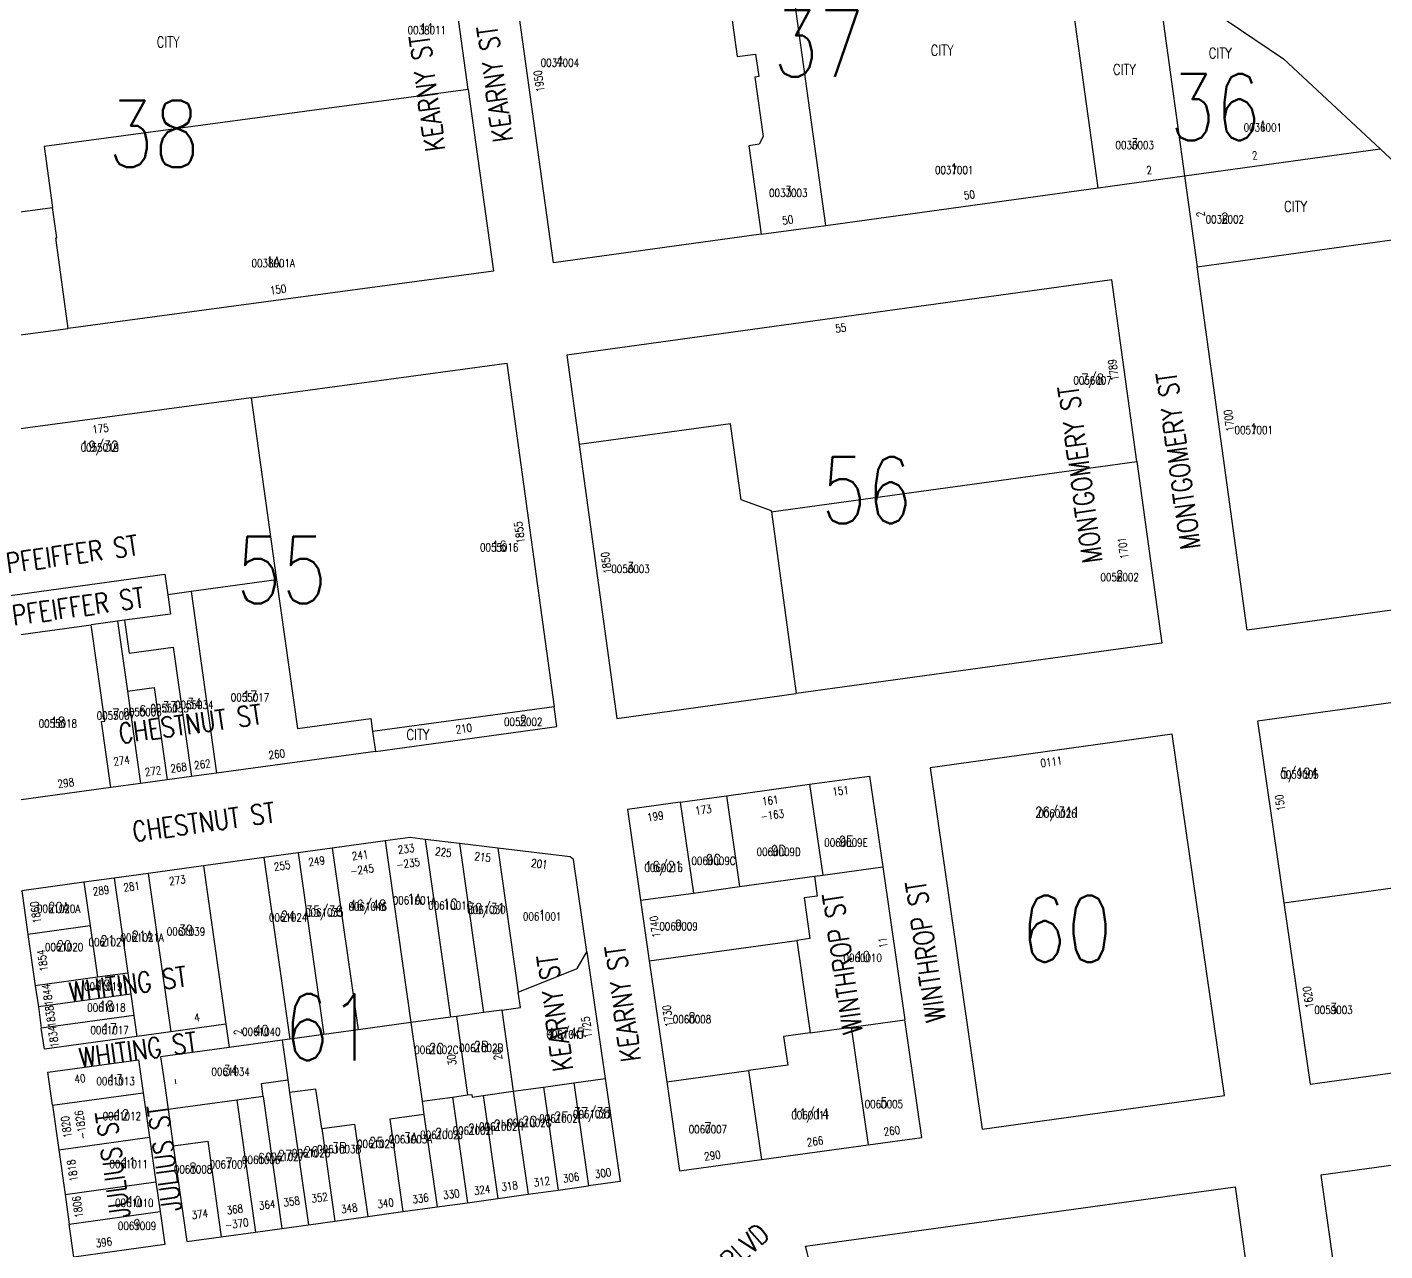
# Model space of a CAD drawing. Header units: feet. Extents: x 6006313 to 6012512, y 2119126 to 2122695.
# Drawn here: x 6010402 to 6011421, y 2120670 to 2121588 of the extents above; entities that cross this region are included whole.
import ezdxf
from ezdxf.enums import TextEntityAlignment as Align

# ---------------------------------------------------------------- set-up
doc = ezdxf.new("R2010")
doc.units = ezdxf.units.FT
doc.header["$LTSCALE"] = 100
doc.header["$MEASUREMENT"] = 0
for name, color, linetype in [('ADDRESS', 1, 'CONTINUOUS'), ('BLKLOT', 2, 'CONTINUOUS'), ('BLOCK_NUMBERS', 3, 'CONTINUOUS'), ('LOT_LINES', 4, 'CONTINUOUS'), ('LOT_NUMBERS', 7, 'CONTINUOUS'), ('ROW', 6, 'CONTINUOUS'), ('ST_NAME_IN_BLK', 7, 'CONTINUOUS'), ('ST_NAME_IN_ST', 6, 'CONTINUOUS')]:
    doc.layers.add(name, color=color, linetype=linetype)
doc.styles.add('ADDTXT', font='ROMANS.shx', dxfattribs={"width": 0.8, "height": 6})
doc.styles.add('BLKLOT', font='ROMANS.shx', dxfattribs={"width": 0.8, "height": 6})
doc.styles.add('BLOCK_NO', font='ROMANS.SHX', dxfattribs={"width": 0.8, "height": 50})
doc.styles.add('LOT_NO', font='ROMANS.shx', dxfattribs={"width": 0.8, "height": 8})
doc.styles.add('SI', font='ROMANS.shx', dxfattribs={"width": 0.8, "height": 15})

msp = doc.modelspace()

# ---------------------------------------------------------------- linework, layer by layer
at = {"layer": 'LOT_LINES'}
for points in [[(6011001.5, 2121439.3), (6010963.7, 2121711.6)], [(6010915.6, 2121705), (6010935, 2121565.9), (6010948.8, 2121567.8), (6010951.2, 2121550.9), (6010948.2, 2121550.5), (6010954.4, 2121505.9), (6010951.4, 2121500.1), (6010943.8, 2121499), (6010953, 2121432.6)], [(6011205.8, 2121467.5), (6011176.5, 2121678.4)], [(6011249.5, 2121628.7), (6011270.5, 2121476.4)], [(6010733.3, 2121541.1), (6010415.3, 2121498.4), (6010421.6, 2121452.8)], [(6011270.5, 2121476.4), (6011417.1, 2121496.6)], [(6010329.8, 2121440.5), (6010421.6, 2121452.8)], [(6010433.3, 2121362.1), (6010423.9, 2121429.9), (6010424.8, 2121430), (6010421.6, 2121452.8)], [(6011279.9, 2121408.3), (6011482, 2121436.2)], [(6010570.4, 2121310.1), (6010589.6, 2121173.5)], [(6010960.7, 2121224.4), (6010960.6, 2121225.2), (6010937.9, 2121233.4), (6010930, 2121290.6), (6010816.5, 2121275)], [(6010960.7, 2121224.4), (6010962.3, 2121224.7), (6011234.7, 2121262.2)], [(6010960.7, 2121224.4), (6010979.1, 2121088.2)], [(6010589.6, 2121173.5), (6010525.4, 2121164.7)], [(6010589.6, 2121173.5), (6010605.3, 2121062.1), (6010660.2, 2121069.6), (6010661.6, 2121059.7)], [(6010525.4, 2121164.7), (6010507.9, 2121162.3)], [(6010525.4, 2121164.7), (6010544.6, 2121028.5)], [(6010465.2, 2121017.7), (6010458.2, 2121067.2), (6010460.7, 2121067.5), (6010450.5, 2121139.8)], [(6010470.3, 2121142.5), (6010477.7, 2121090)], [(6010475.6, 2121143.3), (6010479.1, 2121118.6), (6010512.1, 2121123.1), (6010525.8, 2121026)], [(6010477.7, 2121090), (6010497.7, 2121092.8), (6010507.4, 2121023.5)], [(6010477.7, 2121090), (6010487.4, 2121020.7)], [(6010797.8, 2121078.3), (6010661.6, 2121059.7)], [(6010661.6, 2121059.7), (6010663.7, 2121044.9)], [(6010989.3, 2121020.2), (6010999.1, 2120952.1)], [(6010892.2, 2121006.8), (6010902.1, 2120938.7)], [(6010926.9, 2121011.6), (6010936.7, 2120943.5)], [(6010670.9, 2120977.7), (6010690.3, 2120841.6)], [(6010701.1, 2120978.9), (6010720.1, 2120845.7)], [(6010726.8, 2120975.8), (6010744.8, 2120849)], [(6010580.1, 2120965.3), (6010599.5, 2120829.1)], [(6010605.7, 2120968.8), (6010625.1, 2120832.7)], [(6010631.3, 2120972.3), (6010650.7, 2120836.2)], [(6010755.4, 2120972.4), (6010770.8, 2120864.4)], [(6010493.3, 2120953.4), (6010510.3, 2120834.6)], [(6010534.7, 2120959.1), (6010551.6, 2120840.3)], [(6010999.1, 2120952.1), (6011044.1, 2120958.3)], [(6010445, 2120946.8), (6010449.7, 2120914.1)], [(6010467.8, 2120949.9), (6010478, 2120878.6)], [(6010902.1, 2120938.7), (6010936.7, 2120943.5)], [(6010936.7, 2120943.5), (6010992.9, 2120951.3)], [(6010992.9, 2120951.3), (6010995, 2120936.4), (6010985.1, 2120935.1), (6010989.5, 2120904.5), (6010979.6, 2120903.2)], [(6010992.9, 2120951.3), (6010999.1, 2120952.1)], [(6011344.9, 2120931.4), (6011481.1, 2120950.2), (6011500.8, 2120814.1)], [(6010862.4, 2120933.3), (6010902.1, 2120938.7)], [(6010449.7, 2120914.1), (6010403.1, 2120907.7)], [(6010449.7, 2120914.1), (6010455.2, 2120875.5)], [(6010869, 2120887.9), (6010979.6, 2120903.2)], [(6010979.6, 2120903.2), (6010989.6, 2120833.9)], [(6010770.8, 2120864.4), (6010814.9, 2120882.1), (6010822.2, 2120894.5)], [(6010455.2, 2120875.5), (6010408.6, 2120869.1)], [(6010478, 2120878.6), (6010455.2, 2120875.5)], [(6010478, 2120878.6), (6010480.2, 2120862.8)], [(6010480.2, 2120862.8), (6010410.9, 2120853.3)], [(6010480.2, 2120862.8), (6010482.5, 2120846.9)], [(6010758.4, 2120850.9), (6010772.4, 2120852.8), (6010770.8, 2120864.4)], [(6010758.4, 2120850.9), (6010744.8, 2120849)], [(6010758.4, 2120850.9), (6010767.1, 2120790)], [(6010482.5, 2120846.9), (6010413.1, 2120837.4)], [(6010482.5, 2120846.9), (6010484.8, 2120831.1)], [(6010690.3, 2120841.6), (6010650.7, 2120836.2)], [(6010720.1, 2120845.7), (6010690.3, 2120841.6)], [(6010690.3, 2120841.6), (6010698.7, 2120782.5)], [(6010724.4, 2120846.2), (6010720.1, 2120845.7)], [(6010744.8, 2120849), (6010724.4, 2120846.2)], [(6010724.4, 2120846.2), (6010732.8, 2120787.3)], [(6011020.4, 2120838.2), (6011060.6, 2120843.7)], [(6010625.1, 2120832.7), (6010599.5, 2120829.1)], [(6010650.7, 2120836.2), (6010625.1, 2120832.7)], [(6010989.6, 2120833.9), (6010969.8, 2120831.2), (6010972.9, 2120809.7), (6010943.5, 2120805.7)], [(6010989.6, 2120833.9), (6011020.4, 2120838.2)], [(6011020.4, 2120838.2), (6011033.2, 2120749.9)], [(6010593.7, 2120828.4), (6010554.1, 2120822.9)], [(6010599.5, 2120829.1), (6010593.7, 2120828.4)], [(6010593.7, 2120828.4), (6010598, 2120798.6)], [(6010812.5, 2120796.3), (6010835.9, 2120799.5)], [(6010882.1, 2120797.2), (6010943.5, 2120805.7)], [(6010943.5, 2120805.7), (6010953.2, 2120738.9)], [(6010579.6, 2120786), (6010578.2, 2120795.9), (6010598, 2120798.6)], [(6010598, 2120798.6), (6010599.3, 2120789)], [(6010623.4, 2120762), (6010619.1, 2120791.7), (6010599.3, 2120789)], [(6010744.4, 2120786.8), (6010767.1, 2120790)], [(6010767.1, 2120790), (6010789.8, 2120793.1)], [(6010767.1, 2120790), (6010778.1, 2120712.8)], [(6010789.8, 2120793.1), (6010812.5, 2120796.3)], [(6010789.8, 2120793.1), (6010800.8, 2120715.9)], [(6010812.5, 2120796.3), (6010823.5, 2120719.1)], [(6010421.4, 2120779.5), (6010489.5, 2120788.9)], [(6010559.7, 2120783.3), (6010508.2, 2120776.3)], [(6010579.6, 2120786), (6010559.7, 2120783.3)], [(6010559.7, 2120783.3), (6010573.8, 2120684.5)], [(6010579.6, 2120786), (6010593.6, 2120687.2)], [(6010599.3, 2120789), (6010613.4, 2120690)], [(6010698.7, 2120782.5), (6010721.4, 2120785.7)], [(6010698.7, 2120782.5), (6010700.1, 2120772.6)], [(6010721.4, 2120785.7), (6010732.8, 2120787.3)], [(6010721.4, 2120785.7), (6010732.7, 2120706.5)], [(6010732.8, 2120787.3), (6010735.9, 2120787.7), (6010736.2, 2120785.7), (6010744.4, 2120786.8)], [(6010744.4, 2120786.8), (6010755.4, 2120709.6)], [(6010700.1, 2120772.6), (6010674.4, 2120769.1), (6010684.3, 2120699.8)], [(6010700.1, 2120772.6), (6010710, 2120703.3)], [(6010623.4, 2120762), (6010648.1, 2120765.4), (6010658, 2120696.1)], [(6010623.4, 2120762), (6010633.2, 2120692.7)], [(6010426.2, 2120746.1), (6010494.3, 2120755.5)], [(6010512.1, 2120749.1), (6010537.9, 2120752.6), (6010548.1, 2120680.9)], [(6010430.9, 2120712.7), (6010499, 2120722.1)], [(6010434.1, 2120690.4), (6010502.2, 2120699.8)]]:
    msp.add_lwpolyline(points, dxfattribs=at)
at = {"layer": 'ROW'}
for points in [[(6010953, 2121432.6), (6010797.2, 2121411.1), (6010759.4, 2121683.5), (6010915.6, 2121705)], [(6010733.3, 2121541.1), (6010714.4, 2121677.3), (6010284.3, 2121617.9)], [(6011249.5, 2121628.7), (6011344.6, 2121564.1), (6011417.1, 2121496.6)], [(6010733.3, 2121541.1), (6010752.2, 2121404.9), (6010433.3, 2121362.1)], [(6011482, 2121436.2), (6011417.1, 2121496.6)], [(6011205.8, 2121467.5), (6011270.5, 2121476.4)], [(6011270.5, 2121476.4), (6011279.9, 2121408.3)], [(6011001.5, 2121439.3), (6011205.8, 2121467.5)], [(6010329.8, 2121440.5), (6010342.5, 2121349.9), (6010433.3, 2121362.1)], [(6010953, 2121432.6), (6011001.5, 2121439.3)], [(6011482, 2121436.2), (6011723.3, 2121211.5), (6011726.1, 2121192.2), (6011317.5, 2121135.9), (6011279.9, 2121408.3)], [(6011234.7, 2121262.2), (6011215.9, 2121398.4), (6010807.3, 2121342.1), (6010816.5, 2121275)], [(6010570.4, 2121310.1), (6010762.3, 2121335.9), (6010797.8, 2121078.3)], [(6010570.4, 2121310.1), (6010352.4, 2121280.8), (6010369.5, 2121159), (6010505.7, 2121177.7), (6010507.9, 2121162.3)], [(6010816.5, 2121275), (6010844.8, 2121069.6), (6010979.1, 2121088.2)], [(6011234.7, 2121262.2), (6011253.5, 2121126), (6010979.1, 2121088.2)], [(6010507.9, 2121162.3), (6010509.9, 2121147.9), (6010475.6, 2121143.3)], [(6010465.2, 2121017.7), (6010390.8, 2121007.5), (6010373.7, 2121129.3), (6010450.5, 2121139.8)], [(6010470.3, 2121142.5), (6010450.5, 2121139.8)], [(6010475.6, 2121143.3), (6010470.3, 2121142.5)], [(6011500.8, 2120814.1), (6011773.2, 2120851.7), (6011733.9, 2121123.9), (6011325.2, 2121067.5), (6011344.9, 2120931.4)], [(6010663.7, 2121044.9), (6010799.8, 2121063.5), (6010797.8, 2121078.3)], [(6010663.7, 2121044.9), (6010544.6, 2121028.5)], [(6010507.4, 2121023.5), (6010487.4, 2121020.7)], [(6010525.8, 2121026), (6010507.4, 2121023.5)], [(6010544.6, 2121028.5), (6010525.8, 2121026)], [(6010989.3, 2121020.2), (6011034.2, 2121026.4), (6011044.1, 2120958.3)], [(6010487.4, 2121020.7), (6010465.2, 2121017.7)], [(6010926.9, 2121011.6), (6010989.3, 2121020.2)], [(6010892.2, 2121006.8), (6010852.6, 2121001.3), (6010862.4, 2120933.3)], [(6010892.2, 2121006.8), (6010926.9, 2121011.6)], [(6010670.9, 2120977.7), (6010631.3, 2120972.3)], [(6010701.1, 2120978.9), (6010689.7, 2120980.3), (6010670.9, 2120977.7)], [(6010726.8, 2120975.8), (6010701.1, 2120978.9)], [(6010755.4, 2120972.4), (6010726.8, 2120975.8)], [(6010580.1, 2120965.3), (6010534.7, 2120959.1)], [(6010605.7, 2120968.8), (6010580.1, 2120965.3)], [(6010631.3, 2120972.3), (6010605.7, 2120968.8)], [(6010822.2, 2120894.5), (6010812.1, 2120963.7), (6010809.7, 2120965.9), (6010755.4, 2120972.4)], [(6010493.3, 2120953.4), (6010467.8, 2120949.9)], [(6010534.7, 2120959.1), (6010493.3, 2120953.4)], [(6011044.1, 2120958.3), (6011060.6, 2120843.7)], [(6010445, 2120946.8), (6010398.5, 2120940.4), (6010403.1, 2120907.7)], [(6010467.8, 2120949.9), (6010445, 2120946.8)], [(6010862.4, 2120933.3), (6010869, 2120887.9)], [(6011344.9, 2120931.4), (6011364.6, 2120795.4), (6011500.8, 2120814.1)], [(6010403.1, 2120907.7), (6010408.6, 2120869.1)], [(6010822.2, 2120894.5), (6010835.9, 2120799.5)], [(6010869, 2120887.9), (6010882.1, 2120797.2)], [(6010408.6, 2120869.1), (6010410.9, 2120853.3)], [(6010410.9, 2120853.3), (6010413.1, 2120837.4)], [(6010551.6, 2120840.3), (6010510.3, 2120834.6)], [(6010551.6, 2120840.3), (6010554.1, 2120822.9)], [(6011033.2, 2120749.9), (6011073.4, 2120755.4), (6011060.6, 2120843.7)], [(6010484.8, 2120831.1), (6010415.4, 2120821.6), (6010413.1, 2120837.4)], [(6010510.3, 2120834.6), (6010484.8, 2120831.1)], [(6010554.1, 2120822.9), (6010502.6, 2120815.9), (6010505.4, 2120796.1), (6010508.2, 2120776.3)], [(6010421.4, 2120779.5), (6010417.9, 2120804.3), (6010486, 2120813.6), (6010489.5, 2120788.9)], [(6010835.9, 2120799.5), (6010847.1, 2120722.3), (6010823.5, 2120719.1)], [(6010882.1, 2120797.2), (6010891.8, 2120730.4), (6010953.2, 2120738.9)], [(6010421.4, 2120779.5), (6010426.2, 2120746.1)], [(6010489.5, 2120788.9), (6010494.3, 2120755.5)], [(6010508.2, 2120776.3), (6010512.1, 2120749.1)], [(6010494.3, 2120755.5), (6010499, 2120722.1)], [(6010512.1, 2120749.1), (6010522.3, 2120677.4), (6010548.1, 2120680.9)], [(6010953.2, 2120738.9), (6011033.2, 2120749.9)], [(6010426.2, 2120746.1), (6010430.9, 2120712.7)], [(6010499, 2120722.1), (6010502.2, 2120699.8)], [(6010800.8, 2120715.9), (6010823.5, 2120719.1)], [(6010430.9, 2120712.7), (6010434.1, 2120690.4)], [(6010732.7, 2120706.5), (6010755.4, 2120709.6)], [(6010755.4, 2120709.6), (6010778.1, 2120712.8)], [(6010778.1, 2120712.8), (6010800.8, 2120715.9)], [(6010502.2, 2120699.8), (6010505.7, 2120675.1), (6010437.6, 2120665.6), (6010434.1, 2120690.4)], [(6010658, 2120696.1), (6010684.3, 2120699.8)], [(6010684.3, 2120699.8), (6010710, 2120703.3)], [(6010710, 2120703.3), (6010732.7, 2120706.5)], [(6010593.6, 2120687.2), (6010613.4, 2120690)], [(6010613.4, 2120690), (6010633.2, 2120692.7)], [(6010633.2, 2120692.7), (6010658, 2120696.1)], [(6010548.1, 2120680.9), (6010573.8, 2120684.5)], [(6010573.8, 2120684.5), (6010593.6, 2120687.2)]]:
    msp.add_lwpolyline(points, dxfattribs=at)
for points in [[(6011261.2, 2121057.7), (6011079.6, 2121032.6), (6011118.8, 2120761.7), (6011300.4, 2120786.8)], [(6011781.3, 2120783.4), (6011372.7, 2120727.1), (6011410.9, 2120454.7), (6011819.5, 2120511.1)]]:
    msp.add_lwpolyline(points, close=True, dxfattribs=at)
msp.add_lwpolyline([(6011210.5, 2120427.3), (6011116.9, 2120414.4, 0.997033), (6010974.7, 2120394.8), (6010938.5, 2120389.8), (6010915.9, 2120555, 0.074666), (6010961.8, 2120585.3, 0.049848), (6010973.1, 2120597.4, 0.24629), (6010986.1, 2120674), (6011308.5, 2120718.5), (6011338, 2120508)], format="xyb", dxfattribs=at)

# ---------------------------------------------------------------- texts
at = {"layer": 'ADDRESS', "style": 'ADDTXT', "width": 0.8}
for s, rotation, p in [('1950', 97.9111, (6010789.3, 2121547.8)), ('2', 7.8544, (6011323.6, 2121488.8)), ('2', 7.8544, (6011244.4, 2121477.8)), ('50', 7.8544, (6011109.5, 2121459.2)), ('50', 7.8544, (6010973.3, 2121440.4)), ('2', 97.853, (6011285.5, 2121448.1)), ('150', 7.6457, (6010591.1, 2121388.3)), ('55', 7.8544, (6011013.1, 2121359.4)), ('1789', 97.853, (6011220.1, 2121331.3)), ('1700', 97.853, (6011306.9, 2121293.3)), ('175', 7.6457, (6010457.9, 2121283.9)), ('1855', 97.853, (6010774.7, 2121209.5)), ('1701', 97.853, (6011227.4, 2121197.8)), ('1850', 97.853, (6010839.8, 2121186.7)), ('210', 7.796, (6010730.4, 2121059)), ('260', 7.796, (6010590.1, 2121039.8)), ('274', 7.796, (6010473.7, 2121035)), ('272', 7.796, (6010497.3, 2121027.1)), ('268', 7.796, (6010516.5, 2121029.7)), ('262', 7.796, (6010534.3, 2121032.2)), ('0111', 7.8544, (6011171, 2121034.1)), ('298', 7.796, (6010431.9, 2121018.2)), ('151', 7.8544, (6011012.9, 2121012.3)), ('173', 7.8544, (6010910, 2120998.1)), ('161', 7.8544, (6010960.2, 2121005.1)), ('150', 98.2308, (6011345.1, 2121006.8)), ('199', 7.8544, (6010874, 2120993.2)), ('-163', 7.8544, (6010961.7, 2120994.2)), ('233', 7.796, (6010687.1, 2120968.8)), ('225', 353.1582, (6010714.3, 2120966.3)), ('255', 7.796, (6010594.1, 2120956.1)), ('249', 7.796, (6010620, 2120959.6)), ('241', 7.796, (6010652.6, 2120964.1)), ('-235', 7.796, (6010688.6, 2120957.9)), ('215', 353.1582, (6010743.8, 2120962.7)), ('201', 353.1582, (6010786.3, 2120957.6)), ('-245', 7.796, (6010654.1, 2120953.2)), ('289', 7.796, (6010458.3, 2120937.5)), ('281', 7.796, (6010481.3, 2120940.6)), ('273', 7.796, (6010515.5, 2120945.3)), ('1860', 98.1051, (6010411.8, 2120924.6)), ('1740', 98.2308, (6010876.4, 2120913.8)), ('11', 98.2308, (6011047.2, 2120901.9)), ('1854', 98.1051, (6010417, 2120888.5)), ('1844', 98.1051, (6010420.7, 2120862.8)), ('1620', 98.2308, (6011366.2, 2120861)), ('1838', 98.1051, (6010423, 2120846.5)), ('1730', 98.2308, (6010886, 2120846.9)), ('4', 7.796, (6010530.3, 2120842.4)), ('1725', 98.2308, (6010825.2, 2120838.4)), ('1834', 98.1051, (6010425.1, 2120831.3)), ('2', 98.1051, (6010563.5, 2120834.9)), ('20', 98.2308, (6010758.1, 2120818)), ('30', 98.2308, (6010723.9, 2120814)), ('40', 7.796, (6010442.5, 2120796.5)), ('-', 98.1051, (6010516.3, 2120797.7)), ('1820', 98.1051, (6010434.8, 2120763.7)), ('-1826', 98.1051, (6010445.6, 2120765.3)), ('260', 7.8544, (6011051.4, 2120757.4)), ('266', 7.8544, (6010993.8, 2120749.5)), ('1818', 98.1051, (6010439.4, 2120731)), ('290', 7.8544, (6010916.8, 2120738.9)), ('306', 7.8792, (6010810.8, 2120722.3)), ('300', 7.8792, (6010834.8, 2120725.7)), ('324', 7.8792, (6010744.1, 2120713.1)), ('318', 7.8792, (6010764.7, 2120716)), ('312', 7.8792, (6010788.9, 2120719.3)), ('1806', 98.1051, (6010443.3, 2120703.7)), ('364', 7.8792, (6010582.8, 2120701.9)), ('358', 7.8792, (6010601.2, 2120704.4)), ('352', 7.8792, (6010622.2, 2120707.3)), ('340', 7.8792, (6010671.7, 2120703.1)), ('336', 7.8792, (6010697.9, 2120706.7)), ('330', 7.8792, (6010721, 2120709.9)), ('374', 7.8792, (6010532.4, 2120694.9)), ('368', 7.8792, (6010558.6, 2120698.5)), ('348', 7.8792, (6010644.4, 2120699.3)), ('-370', 7.8792, (6010560.1, 2120687.7)), ('396', 7.8792, (6010460.4, 2120673.8))]:
    msp.add_text(s, height=6, rotation=rotation, dxfattribs=at).set_placement(p, align=Align.CENTER)
at = {"layer": 'BLKLOT', "style": 'BLKLOT', "width": 0.8}
for s, p in [('0038011', (6010702.2, 2121582.7)), ('0037004', (6010802, 2121558.3)), ('0036001', (6011329.2, 2121509.7)), ('0036003', (6011233.1, 2121496.5)), ('0037001', (6011097.7, 2121477.8)), ('0037003', (6010973.3, 2121460.6)), ('0036002', (6011300.7, 2121440.8)), ('0038001A', (6010587, 2121407.9)), ('0056007', (6011201.5, 2121320.1)), ('0057001', (6011322.4, 2121282.8)), ('0055019', (6010457, 2121269.7)), ('0055016', (6010756.5, 2121194.8)), ('0056003', (6010855, 2121178.7)), ('0056002', (6011221.8, 2121172.5)), ('0055017', (6010569.6, 2121082.4)), ('0055007', (6010469, 2121068.7)), ('0055006', (6010489, 2121071.4)), ('0055033', (6010509.3, 2121074.2)), ('0055034', (6010527.8, 2121076.7)), ('0055018', (6010425.5, 2121062.7)), ('0055002', (6010774.5, 2121064)), ('0059005', (6011356.7, 2121024.6)), ('0060026', (6011175.2, 2120995.3)), ('0060009E', (6011016.6, 2120973.5)), ('0060009C', (6010917.2, 2120959.8)), ('0060009D', (6010966.1, 2120966.5)), ('0060016', (6010879.8, 2120954.6)), ('0061001A', (6010692.9, 2120930.2)), ('0061001C', (6010719.8, 2120926.3)), ('0061020A', (6010426.1, 2120923.9)), ('0061024', (6010598.2, 2120917.3)), ('0061035', (6010625.3, 2120921)), ('0061046', (6010657.9, 2120925.5)), ('0061030', (6010746.9, 2120923.1)), ('0061001', (6010788.7, 2120918.1)), ('0061039', (6010521.6, 2120906.8)), ('0060009', (6010891, 2120910.7)), ('0061021', (6010462.9, 2120898.8)), ('0061021A', (6010488.7, 2120902.3)), ('0061020', (6010430.2, 2120895.2)), ('0060010', (6011029.1, 2120887.1)), ('0061019', (6010459.6, 2120865.7)), ('0061018', (6010461.9, 2120849.8)), ('0059003', (6011382.2, 2120848)), ('0060008', (6010901.1, 2120841)), ('0061017', (6010464.3, 2120832.9)), ('0061040', (6010578.1, 2120831.7)), ('0061041', (6010806.3, 2120829.7)), ('0061002C', (6010709.4, 2120818.1)), ('0061002B', (6010743, 2120819.5)), ('0061013', (6010468.8, 2120794.6)), ('0061034', (6010555.1, 2120801.7)), ('0060005', (6011045, 2120777.4)), ('0061012', (6010473.5, 2120768.4)), ('0061002G', (6010779.2, 2120763.4)), ('0061002F', (6010802.8, 2120766.7)), ('0061037', (6010826.2, 2120769.9)), ('0060011', (6010990, 2120769.2)), ('0061002J', (6010713.3, 2120754.3)), ('0061002I', (6010736.8, 2120757.5)), ('0061002H', (6010758, 2120760.5)), ('0060007', (6010913, 2120758.5)), ('0061003B', (6010636.5, 2120743.7)), ('0061025', (6010664.3, 2120747.5)), ('0061003A', (6010690, 2120751)), ('0061011', (6010478.6, 2120732.4)), ('0061006', (6010578, 2120735.6)), ('0061027', (6010595.8, 2120738)), ('0061026', (6010615.4, 2120740.7)), ('0061008', (6010526.9, 2120728.5)), ('0061007', (6010553.7, 2120732.2)), ('0061010', (6010482.8, 2120703.3)), ('0061009', (6010484.9, 2120686.1))]:
    msp.add_text(s, height=6, dxfattribs=at).set_placement(p, align=Align.CENTER)
at = {"layer": 'BLOCK_NUMBERS', "style": 'BLOCK_NO', "width": 0.8}
for s, p in [('37', (6010996.2, 2121550.7)), ('36', (6011293.5, 2121502.9)), ('38', (6010497.5, 2121482.9)), ('56', (6011032.1, 2121215.7)), ('55', (6010593.3, 2121155.9)), ('60', (6011182, 2120886.8)), ('61', (6010629.2, 2120813))]:
    msp.add_text(s, height=50, dxfattribs=at).set_placement(p, align=Align.CENTER)
at = {"layer": 'LOT_NUMBERS', "style": 'LOT_NO', "width": 0.8}
for s, p in [('11', (6010702.2, 2121582.7)), ('CITY', (6010508.2, 2121572.8)), ('CITY', (6011088.7, 2121566.6)), ('4', (6010802, 2121558.3)), ('CITY', (6011297.3, 2121564.5)), ('CITY', (6011225.4, 2121552.2)), ('1', (6011329.2, 2121509.7)), ('3', (6011233.1, 2121496.5)), ('1', (6011097.7, 2121477.8)), ('3', (6010973.3, 2121460.6)), ('CITY', (6011353.8, 2121449.5)), ('2', (6011300.7, 2121440.8)), ('1A', (6010587, 2121407.9)), ('7/8', (6011201.5, 2121320.1)), ('1', (6011322.4, 2121282.8)), ('19/32', (6010457, 2121269.7)), ('16', (6010756.5, 2121194.8)), ('3', (6010855, 2121178.7)), ('2', (6011221.8, 2121172.5)), ('34', (6010527.8, 2121076.7)), ('17', (6010569.6, 2121082.4)), ('7', (6010469, 2121068.7)), ('6', (6010489, 2121071.4)), ('33', (6010509.3, 2121074.2)), ('18', (6010425.5, 2121062.7)), ('2', (6010774.5, 2121064)), ('CITY', (6010695.6, 2121053.5)), ('5/194', (6011356.7, 2121024.6)), ('26/311', (6011175.2, 2120995.3)), ('9D', (6010966.1, 2120966.5)), ('9E', (6011016.6, 2120973.5)), ('16/21', (6010879.8, 2120954.6)), ('9C', (6010917.2, 2120959.8)), ('20A', (6010426.1, 2120923.9)), ('46/48', (6010657.9, 2120925.5)), ('1A', (6010692.9, 2120930.2)), ('1C', (6010719.8, 2120926.3)), ('30/31', (6010746.9, 2120923.1)), ('24', (6010598.2, 2120917.3)), ('35/36', (6010625.3, 2120921)), ('1', (6010788.7, 2120918.1)), ('39', (6010521.6, 2120906.8)), ('9', (6010891, 2120910.7)), ('20', (6010430.2, 2120895.2)), ('21', (6010462.9, 2120898.8)), ('21A', (6010488.7, 2120902.3)), ('10', (6011029.1, 2120887.1)), ('19', (6010459.6, 2120865.7)), ('18', (6010461.9, 2120849.8)), ('3', (6011382.2, 2120848)), ('17', (6010464.3, 2120832.9)), ('8', (6010901.1, 2120841)), ('40', (6010578.1, 2120831.7)), ('41/45', (6010806.3, 2120829.7)), ('2C', (6010709.4, 2120818.1)), ('2B', (6010743, 2120819.5)), ('34', (6010555.1, 2120801.7)), ('13', (6010468.8, 2120794.6)), ('37/38', (6010826.2, 2120769.9)), ('5', (6011045, 2120777.4)), ('12', (6010473.5, 2120768.4)), ('2G', (6010779.2, 2120763.4)), ('2F', (6010802.8, 2120766.7)), ('11/14', (6010990, 2120769.2)), ('3A', (6010690, 2120751)), ('2J', (6010713.3, 2120754.3)), ('2I', (6010736.8, 2120757.5)), ('2H', (6010758, 2120760.5)), ('7', (6010913, 2120758.5)), ('26', (6010615.4, 2120740.7)), ('3B', (6010636.5, 2120743.7)), ('25', (6010664.3, 2120747.5)), ('11', (6010478.6, 2120732.4)), ('7', (6010553.7, 2120732.2)), ('6', (6010578, 2120735.6)), ('27', (6010595.8, 2120738)), ('8', (6010526.9, 2120728.5)), ('10', (6010482.8, 2120703.3)), ('9', (6010484.9, 2120686.1))]:
    msp.add_text(s, height=8, dxfattribs=at).set_placement(p, align=Align.CENTER)
at = {"layer": 'ST_NAME_IN_BLK', "style": 'SI', "width": 0.8}
for s, rotation, p in [('KEARNY ST', 97.8923, (6010710, 2121539.4)), ('MONTGOMERY ST', 97.8923, (6011199.8, 2121253.7)), ('PFEIFFER ST', 8.0167, (6010437.1, 2121185.4)), ('CHESTNUT ST', 7.9033, (6010525.7, 2121058.1)), ('WINTHROP ST', 98.2308, (6011021.6, 2120886.9)), ('WHITING ST', 7.934, (6010479.1, 2120862.8)), ('KEARNY ST', 97.8923, (6010805.9, 2120849.8)), ('JULIUS ST', 97.8163, (6010474.2, 2120735.8)), ('TELEGRAPH HILL BLVD', 42.2047, (6010894.2, 2120621.1))]:
    msp.add_text(s, height=15, rotation=rotation, dxfattribs=at).set_placement(p, align=Align.CENTER)
at = {"layer": 'ST_NAME_IN_ST', "style": 'SI', "width": 0.8}
for s, rotation, p in [('KEARNY ST', 97.8923, (6010760.8, 2121546.5)), ('MONTGOMERY ST', 97.8923, (6011273.4, 2121263.9)), ('PFEIFFER ST', 8.0167, (6010441.7, 2121146.2)), ('CHESTNUT ST', 7.9033, (6010535.9, 2120984.5)), ('WINTHROP ST', 98.2308, (6011083.8, 2120895.9)), ('KEARNY ST', 97.8923, (6010856.8, 2120856.9)), ('WHITING ST', 7.934, (6010486.6, 2120813.6)), ('JULIUS ST', 97.8163, (6010513, 2120740.8))]:
    msp.add_text(s, height=15, rotation=rotation, dxfattribs=at).set_placement(p, align=Align.CENTER)

doc.saveas('drawing.dxf')
